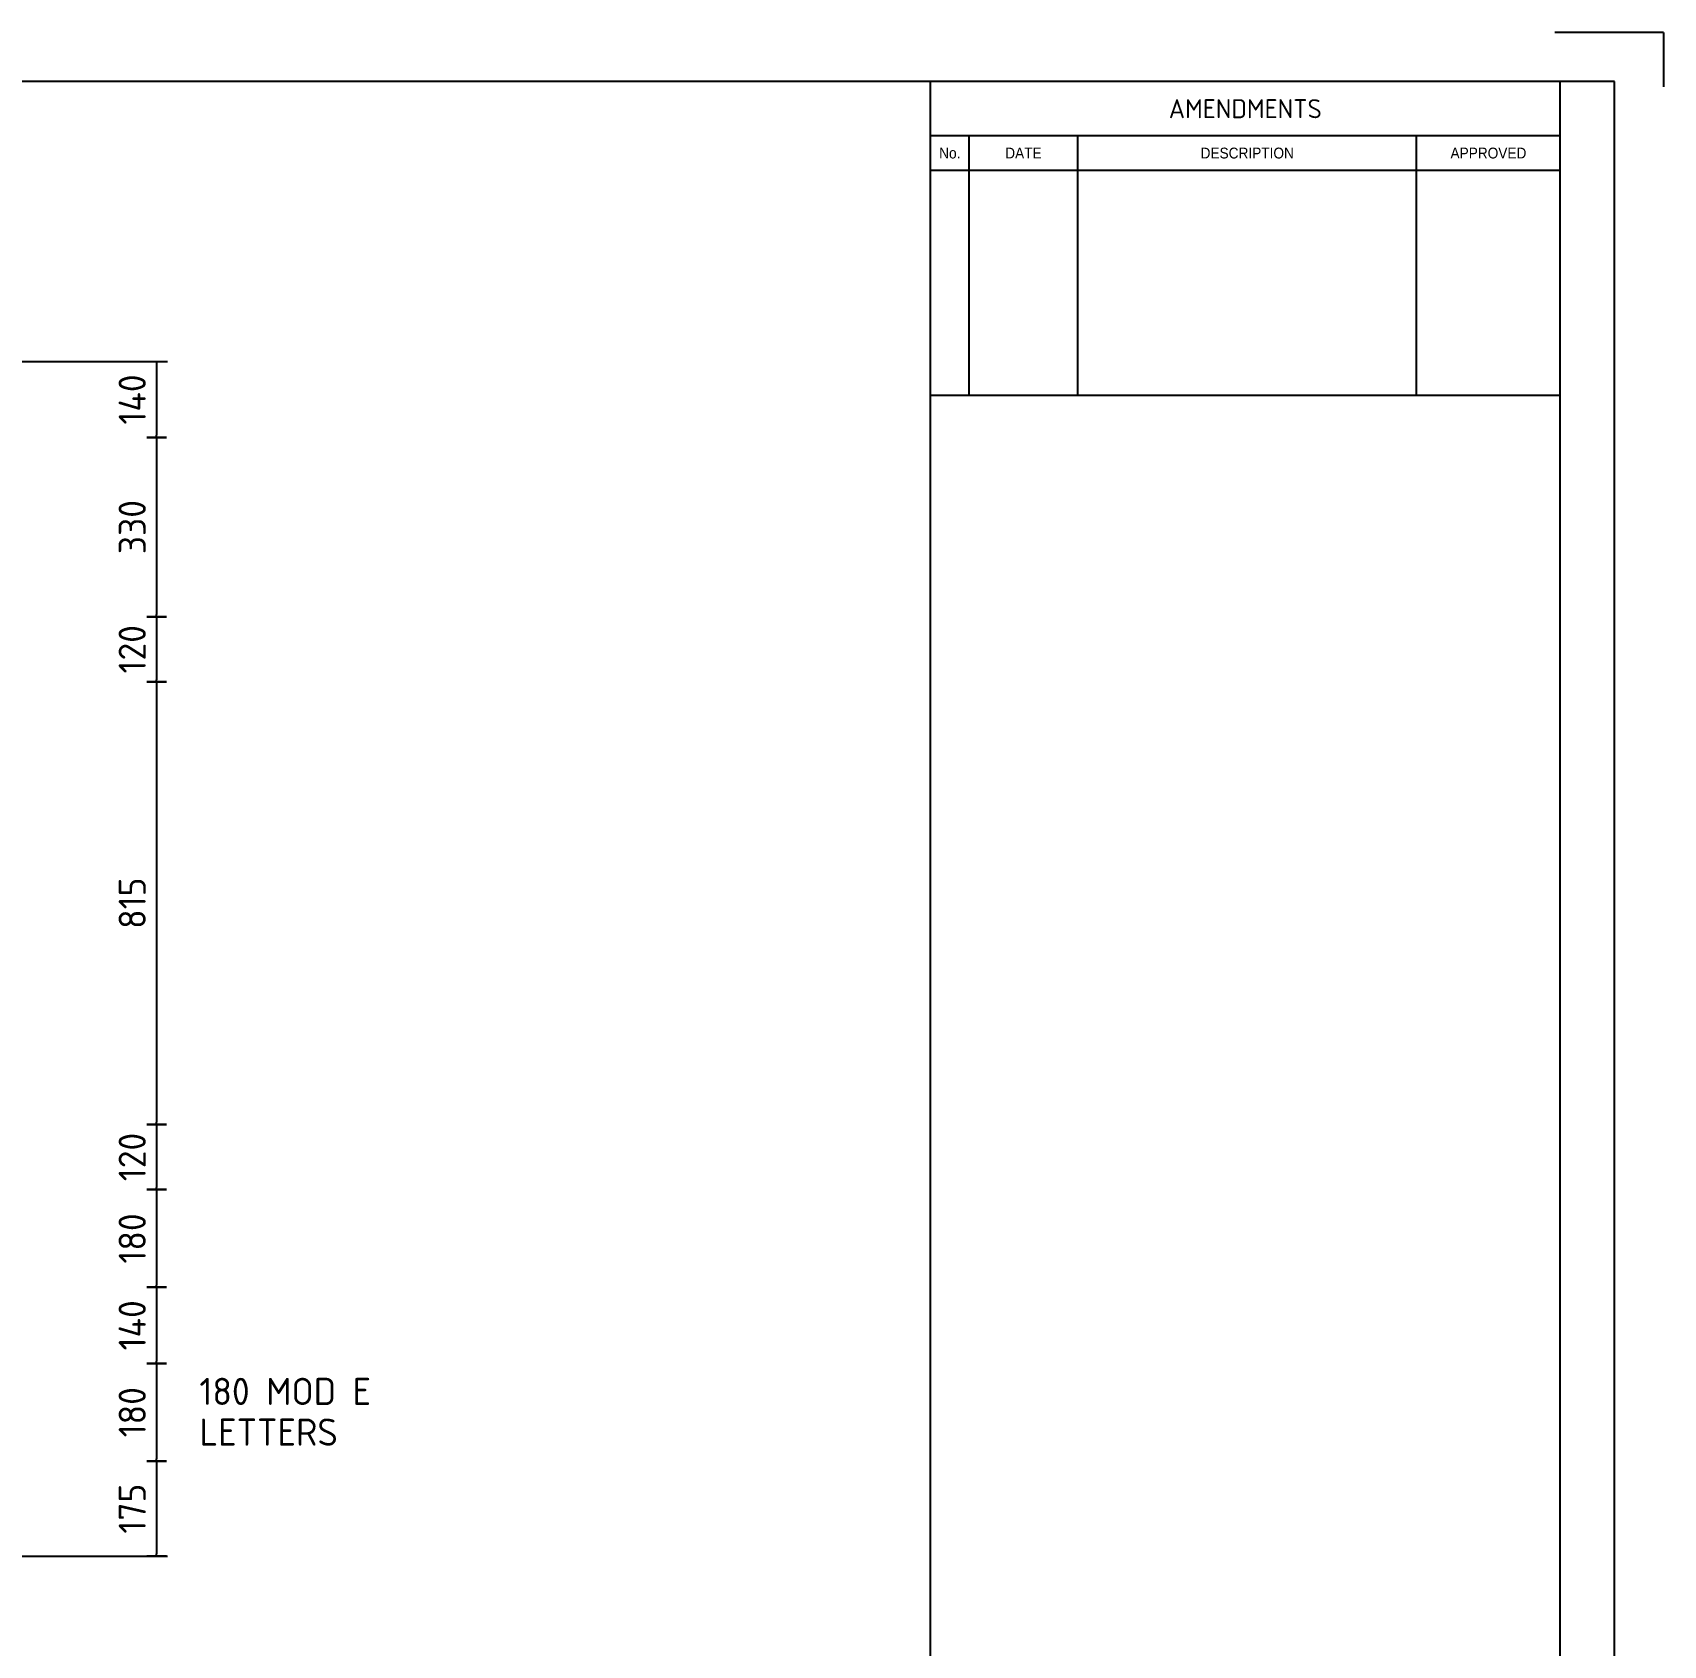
# Model space of a CAD drawing. Header units: millimetres. Extents: x 0 to 420, y 0 to 297.
# Drawn here: x 269.8 to 420, y 148.5 to 297 of the extents above; entities that cross this region are included whole.
import ezdxf
from ezdxf.enums import TextEntityAlignment as Align

# ---------------------------------------------------------------- set-up
doc = ezdxf.new("R2010")
doc.units = ezdxf.units.MM
doc.header["$LTSCALE"] = 10
doc.linetypes.add('CENTERX2', pattern=[101.6, 63.5, -12.7, 12.7, -12.7])
for name, color, linetype in [('comments', 4, 'Continuous'), ('L35', 3, 'Continuous'), ('T25', 1, 'Continuous'), ('TBLK18', 4, 'Continuous'), ('TBLK25', 1, 'Continuous'), ('TBLK35', 3, 'Continuous'), ('TBLK50', 7, 'Continuous')]:
    doc.layers.add(name, color=color, linetype=linetype)
doc.styles.add('HELVL', font='helvl', dxfattribs={"width": 0.8})
doc.styles.add('ISO', font='iso3098b')
doc.styles.add('ISO3098B', font='iso3098b.shx')
doc.dimstyles.new('SIGNSDIM', dxfattribs={"dimtxt": 2.5, "dimasz": 0.2, "dimexe": 1, "dimexo": 1, "dimgap": 1, "dimtad": 1, "dimtoh": 1, "dimdec": 4, "dimlfac": 20, "dimrnd": 1, "dimdsep": 46, "dimtxsty": 'ISO3098B', "dimblk": 'SGNDIM', "dimcen": 2.5, "dimse1": 1, "dimse2": 1, "dimadec": 0, "dimazin": 0, "dimtfac": 1, "dimtdec": 4, "dimtix": 1, "dimtmove": 0, "dimatfit": 3, "dimldrblk": 'SGNDIM', "dimfxl": 1, "dimtolj": 1, "dimtzin": 0, "dimarcsym": 0})

# ---------------------------------------------------------------- blocks, each defined once
blk = doc.blocks.new('SGNDIM')
for p, q in [((0, 0), (-1, 0)), ((0, 4.5), (0, -4.5))]:
    blk.add_line(p, q)
blk = doc.blocks.new('*D64')
at = {"layer": 'Defpoints', "color": 0, "transparency": 16777216}
for p in [(269.85, 165.47), (260.89, 156.72), (281.25, 156.72)]:
    blk.add_point(p, dxfattribs=at)
at = {"layer": 'T25', "color": 0, "lineweight": -2, "transparency": 16777216}
for p, q in [((281.25, 165.27), (281.25, 156.92)), ((262.89, 156.72), (282.25, 156.72))]:
    blk.add_line(p, q, dxfattribs=at)
at = {"layer": 'T25', "color": 0, "lineweight": -2, "transparency": 16777216, "xscale": 0.2, "yscale": 0.2, "zscale": 0.2}
for p, rotation in [((281.25, 165.47), 90), ((281.25, 156.72), 270)]:
    blk.add_blockref('SGNDIM', p, dxfattribs=dict(at, rotation=rotation))
at = {"layer": 'T25', "color": 0, "transparency": 16777216, "insert": (279, 161.09), "char_height": 2.5, "attachment_point": 5, "rotation": 90, "style": 'ISO3098B'}
blk.add_mtext('\\A1;175', dxfattribs=at)
blk = doc.blocks.new('*D65')
at = {"layer": 'Defpoints', "color": 0, "transparency": 16777216}
for p in [(261.25, 174.47), (261.25, 165.47), (281.25, 165.47)]:
    blk.add_point(p, dxfattribs=at)
at = {"layer": 'T25', "color": 0, "lineweight": -2, "transparency": 16777216}
blk.add_line((281.25, 174.27), (281.25, 165.67), dxfattribs=at)
at = {"layer": 'T25', "color": 0, "lineweight": -2, "transparency": 16777216, "xscale": 0.2, "yscale": 0.2, "zscale": 0.2}
for p, rotation in [((281.25, 174.47), 90), ((281.25, 165.47), 270)]:
    blk.add_blockref('SGNDIM', p, dxfattribs=dict(at, rotation=rotation))
at = {"layer": 'T25', "color": 0, "transparency": 16777216, "insert": (279, 169.97), "char_height": 2.5, "attachment_point": 5, "rotation": 90, "style": 'ISO3098B'}
blk.add_mtext('\\A1;180', dxfattribs=at)
blk = doc.blocks.new('*D66')
at = {"layer": 'Defpoints', "color": 0, "transparency": 16777216}
for p in [(268.09, 181.47), (268.09, 174.47), (281.25, 174.47)]:
    blk.add_point(p, dxfattribs=at)
at = {"layer": 'T25', "color": 0, "lineweight": -2, "transparency": 16777216}
blk.add_line((281.25, 181.27), (281.25, 174.67), dxfattribs=at)
at = {"layer": 'T25', "color": 0, "lineweight": -2, "transparency": 16777216, "xscale": 0.2, "yscale": 0.2, "zscale": 0.2}
for p, rotation in [((281.25, 181.47), 90), ((281.25, 174.47), 270)]:
    blk.add_blockref('SGNDIM', p, dxfattribs=dict(at, rotation=rotation))
at = {"layer": 'T25', "color": 0, "transparency": 16777216, "insert": (279, 177.97), "char_height": 2.5, "attachment_point": 5, "rotation": 90, "style": 'ISO3098B'}
blk.add_mtext('\\A1;140', dxfattribs=at)
blk = doc.blocks.new('*D67')
at = {"layer": 'Defpoints', "color": 0, "transparency": 16777216}
for p in [(261.25, 190.47), (261.25, 181.47), (281.25, 181.47)]:
    blk.add_point(p, dxfattribs=at)
at = {"layer": 'T25', "color": 0, "lineweight": -2, "transparency": 16777216}
blk.add_line((281.25, 190.27), (281.25, 181.67), dxfattribs=at)
at = {"layer": 'T25', "color": 0, "lineweight": -2, "transparency": 16777216, "xscale": 0.2, "yscale": 0.2, "zscale": 0.2}
for p, rotation in [((281.25, 190.47), 90), ((281.25, 181.47), 270)]:
    blk.add_blockref('SGNDIM', p, dxfattribs=dict(at, rotation=rotation))
at = {"layer": 'T25', "color": 0, "transparency": 16777216, "insert": (279, 185.97), "char_height": 2.5, "attachment_point": 5, "rotation": 90, "style": 'ISO3098B'}
blk.add_mtext('\\A1;180', dxfattribs=at)
blk = doc.blocks.new('*D68')
at = {"layer": 'Defpoints', "color": 0, "transparency": 16777216}
for p in [(270.59, 243.22), (270.59, 237.22), (281.25, 237.22)]:
    blk.add_point(p, dxfattribs=at)
at = {"layer": 'T25', "color": 0, "lineweight": -2, "transparency": 16777216}
blk.add_line((281.25, 243.02), (281.25, 237.42), dxfattribs=at)
at = {"layer": 'T25', "color": 0, "lineweight": -2, "transparency": 16777216, "xscale": 0.2, "yscale": 0.2, "zscale": 0.2}
for p, rotation in [((281.25, 243.22), 90), ((281.25, 237.22), 270)]:
    blk.add_blockref('SGNDIM', p, dxfattribs=dict(at, rotation=rotation))
at = {"layer": 'T25', "color": 0, "transparency": 16777216, "insert": (279, 240.22), "char_height": 2.5, "attachment_point": 5, "rotation": 90, "style": 'ISO3098B'}
blk.add_mtext('\\A1;120', dxfattribs=at)
blk = doc.blocks.new('*D69')
at = {"layer": 'Defpoints', "color": 0, "transparency": 16777216}
for p in [(261.25, 259.72), (261.25, 243.22), (281.25, 243.22)]:
    blk.add_point(p, dxfattribs=at)
at = {"layer": 'T25', "color": 0, "lineweight": -2, "transparency": 16777216}
blk.add_line((281.25, 259.52), (281.25, 243.42), dxfattribs=at)
at = {"layer": 'T25', "color": 0, "lineweight": -2, "transparency": 16777216, "xscale": 0.2, "yscale": 0.2, "zscale": 0.2}
for p, rotation in [((281.25, 259.72), 90), ((281.25, 243.22), 270)]:
    blk.add_blockref('SGNDIM', p, dxfattribs=dict(at, rotation=rotation))
at = {"layer": 'T25', "color": 0, "transparency": 16777216, "insert": (279, 251.47), "char_height": 2.5, "attachment_point": 5, "rotation": 90, "style": 'ISO3098B'}
blk.add_mtext('\\A1;330', dxfattribs=at)
blk = doc.blocks.new('*D70')
at = {"layer": 'Defpoints', "color": 0, "transparency": 16777216}
for p in [(262.27, 266.72), (236.62, 259.72), (281.25, 259.72)]:
    blk.add_point(p, dxfattribs=at)
at = {"layer": 'T25', "color": 0, "lineweight": -2, "transparency": 16777216}
for p, q in [((264.27, 266.72), (282.25, 266.72)), ((281.25, 266.52), (281.25, 259.92))]:
    blk.add_line(p, q, dxfattribs=at)
at = {"layer": 'T25', "color": 0, "lineweight": -2, "transparency": 16777216, "xscale": 0.2, "yscale": 0.2, "zscale": 0.2}
for p, rotation in [((281.25, 266.72), 90), ((281.25, 259.72), 270)]:
    blk.add_blockref('SGNDIM', p, dxfattribs=dict(at, rotation=rotation))
at = {"layer": 'T25', "color": 0, "transparency": 16777216, "insert": (279, 263.22), "char_height": 2.5, "attachment_point": 5, "rotation": 90, "style": 'ISO3098B'}
blk.add_mtext('\\A1;140', dxfattribs=at)
blk = doc.blocks.new('*D63')
at = {"layer": 'Defpoints', "color": 0, "transparency": 16777216}
for p in [(262.06, 237.22), (263.46, 196.47), (281.25, 196.47)]:
    blk.add_point(p, dxfattribs=at)
at = {"layer": 'T25', "color": 0, "lineweight": -2, "transparency": 16777216}
blk.add_line((281.25, 237.02), (281.25, 196.67), dxfattribs=at)
at = {"layer": 'T25', "color": 0, "lineweight": -2, "transparency": 16777216, "xscale": 0.2, "yscale": 0.2, "zscale": 0.2}
for p, rotation in [((281.25, 237.22), 90), ((281.25, 196.47), 270)]:
    blk.add_blockref('SGNDIM', p, dxfattribs=dict(at, rotation=rotation))
at = {"layer": 'T25', "color": 0, "transparency": 16777216, "insert": (279, 216.84), "char_height": 2.5, "attachment_point": 5, "rotation": 90, "style": 'ISO3098B'}
blk.add_mtext('\\A1;815', dxfattribs=at)
blk = doc.blocks.new('*D62')
at = {"layer": 'Defpoints', "color": 0, "transparency": 16777216}
for p in [(270.59, 196.47), (270.59, 190.47), (281.25, 190.47)]:
    blk.add_point(p, dxfattribs=at)
at = {"layer": 'T25', "color": 0, "lineweight": -2, "transparency": 16777216}
blk.add_line((281.25, 196.27), (281.25, 190.67), dxfattribs=at)
at = {"layer": 'T25', "color": 0, "lineweight": -2, "transparency": 16777216, "xscale": 0.2, "yscale": 0.2, "zscale": 0.2}
for p, rotation in [((281.25, 196.47), 90), ((281.25, 190.47), 270)]:
    blk.add_blockref('SGNDIM', p, dxfattribs=dict(at, rotation=rotation))
at = {"layer": 'T25', "color": 0, "transparency": 16777216, "insert": (279, 193.47), "char_height": 2.5, "attachment_point": 5, "rotation": 90, "style": 'ISO3098B'}
blk.add_mtext('\\A1;120', dxfattribs=at)
blk = doc.blocks.new('BLK3DES')
at = {"layer": 'comments', "style": 'ISO'}
for s, p in [('180 MOD E', (0, 0)), ('LETTERS', (0, -3.75))]:
    blk.add_text(s, height=2.5, dxfattribs=at).set_placement(p)
blk = doc.blocks.new('a3amend')
at = {"layer": 'TBLK25'}
for p, q in [((0, -5), (-58, -5)), ((-54.43, -28.9), (-54.43, -5)), ((-44.43, -28.9), (-44.43, -5)), ((-13.22, -28.9), (-13.22, -5)), ((0, -8.2), (-58, -8.2)), ((0, -28.9), (-58, -28.9))]:
    blk.add_line(p, q, dxfattribs=at)
at = {"layer": 'TBLK18', "style": 'HELVL', "width": 0.9}
for s, p in [('No.', (-56.21, -7.09)), ('DATE', (-49.43, -7.09)), ('DESCRIPTION', (-28.82, -7.09)), ('APPROVED', (-6.61, -7.09))]:
    blk.add_text(s, height=1, dxfattribs=at).set_placement(p, align=Align.CENTER)
at = {"layer": 'TBLK25', "style": 'ISO'}
blk.add_text('AMENDMENTS', height=1.75, dxfattribs=at).set_placement((-29, -3.38), align=Align.CENTER)
blk = doc.blocks.new('A3BBLK')
at = {"layer": 'TBLK25'}
for q in [(410, 297), (420, 292)]:
    blk.add_line((420, 297), q, dxfattribs=at)
at = {"layer": 'TBLK50'}
for p, q in [((415.5, 292.5), (13, 292.5)), ((352.5, 4.5), (352.5, 292.5)), ((415.5, 4.5), (415.5, 292.5))]:
    blk.add_line(p, q, dxfattribs=at)
blk = doc.blocks.new('a3_in_vtblk std dwg')
at = {"layer": 'TBLK35'}
blk.add_line((410.5, 37), (410.5, 292.5), dxfattribs=at)
blk.add_blockref('A3BBLK', (0, 0))
at = {"layer": 'TBLK18', "style": 'ISO'}
blk.add_attdef('MR_DIRECTORATE', text='', height=1.5, dxfattribs=at).set_placement((381.5, 68.12), align=Align.CENTER)
for tag, p in [('STREET_NAME', (355.51, 62.1)), ('SUBURB_POSTCODE', (388.49, 62.1)), ('TELEPHONE_NO.', (368.31, 59.84)), ('FAX_NO.', (393.56, 59.84))]:
    blk.add_attdef(tag, p, '', height=1.5, dxfattribs=at)
at = {"layer": 'TBLK25', "style": 'ISO'}
for tag, height, p in [('MR_BRANCH', 2, (381.5, 65.2)), ('ROAD_SECTION', 1.75, (384.5, 29.16)), ('SLK', 1.75, (384.5, 26.11)), ('CHAINAGE', 1.75, (384.5, 19.21))]:
    blk.add_attdef(tag, text='', height=height, dxfattribs=at).set_placement(p, align=Align.CENTER)
for tag, p, height in [('FILE_NUMBER', (371.77, 54.24), 2.5), ('DESIGNED_/_DRAWN', (371.77, 49.49), 2), ('VERIFIED', (371.77, 44.49), 2), ('APPROVED', (371.77, 39.49), 2), ('LOCAL_AUTHORITY', (370.48, 16.73), 1.25)]:
    blk.add_attdef(tag, p, '', height=height, dxfattribs=at)
at = {"layer": 'TBLK35', "style": 'ISO', "width": 0.9}
for tag, p in [('ROAD_PROJECT&NUMBER', (384.5, 32.23)), ('DRAWING_DESCRIPTION', (384.5, 22.29))]:
    blk.add_attdef(tag, text='', height=2.5, dxfattribs=at).set_placement(p, align=Align.CENTER)
at = {"layer": 'TBLK50', "style": 'ISO'}
blk.add_attdef('MRWA_DRG_NUMBER', (356.29, 6.08), '', height=5, dxfattribs=at)

msp = doc.modelspace()

# ---------------------------------------------------------------- block references
msp.add_blockref('a3_in_vtblk std dwg', (0.0000004, -0.0000002))
at = {"layer": 'L35'}
msp.add_blockref('BLK3DES', (285.1894224, 170.6369953), dxfattribs=at)
at = {"layer": 'TBLK25', "linetype": 'CENTERX2'}
msp.add_blockref('a3amend', (410.4999995, 292.5000001), dxfattribs=at)

# ---------------------------------------------------------------- dimensions: what is measured, and where the dimension line sits
at = {"layer": 'T25'}
for base, p1, p2, override, picture, middle in [((281.2524574, 259.7199232), (262.2728043, 266.7199232), (236.6154203, 259.7199232), {"dimexo": 2, "dimse1": 0}, '*D70', (279.0024574, 263.2199232)), ((281.2524574, 243.2199232), (261.2524574, 259.7199232), (261.2524574, 243.2199232), {"dimse1": 1}, '*D69', (279.0024574, 251.4699232)), ((281.2524574, 237.2199232), (270.5857907, 243.2199232), (270.5857907, 237.2199232), {"dimse1": 1}, '*D68', (279.0024574, 240.2199232)), ((281.2524574, 196.4699232), (262.0628607, 237.2199232), (263.4589567, 196.4699232), {"dimse1": 1}, '*D63', (279.0024574, 216.8449232)), ((281.2524574, 190.4699232), (270.5857907, 196.4699232), (270.5857907, 190.4699232), {"dimse1": 1}, '*D62', (279.0024574, 193.4699232)), ((281.2524574, 181.4699232), (261.2524574, 190.4699232), (261.2524574, 181.4699232), {"dimse1": 1}, '*D67', (279.0024574, 185.9699232)), ((281.2524574, 174.4699232), (268.0900642, 181.4699232), (268.0900642, 174.4699232), {"dimse1": 1}, '*D66', (279.0024574, 177.9699232)), ((281.2524574, 165.4699232), (261.2524574, 174.4699232), (261.2524574, 165.4699232), {"dimse1": 1}, '*D65', (279.0024574, 169.9699232)), ((281.2524574, 156.7199232), (269.8450499, 165.4699232), (260.8917602, 156.7199232), {"dimexo": 2, "dimse1": 1, "dimse2": 0}, '*D64', (279.0024574, 161.0949232))]:
    dim = msp.add_linear_dim(base=base, p1=p1, p2=p2, angle=90, dimstyle='SIGNSDIM', override=override, dxfattribs=at)
    dim.commit()
    dim.dimension.update_dxf_attribs({"geometry": picture, "text_midpoint": middle})

doc.saveas('drawing.dxf')
